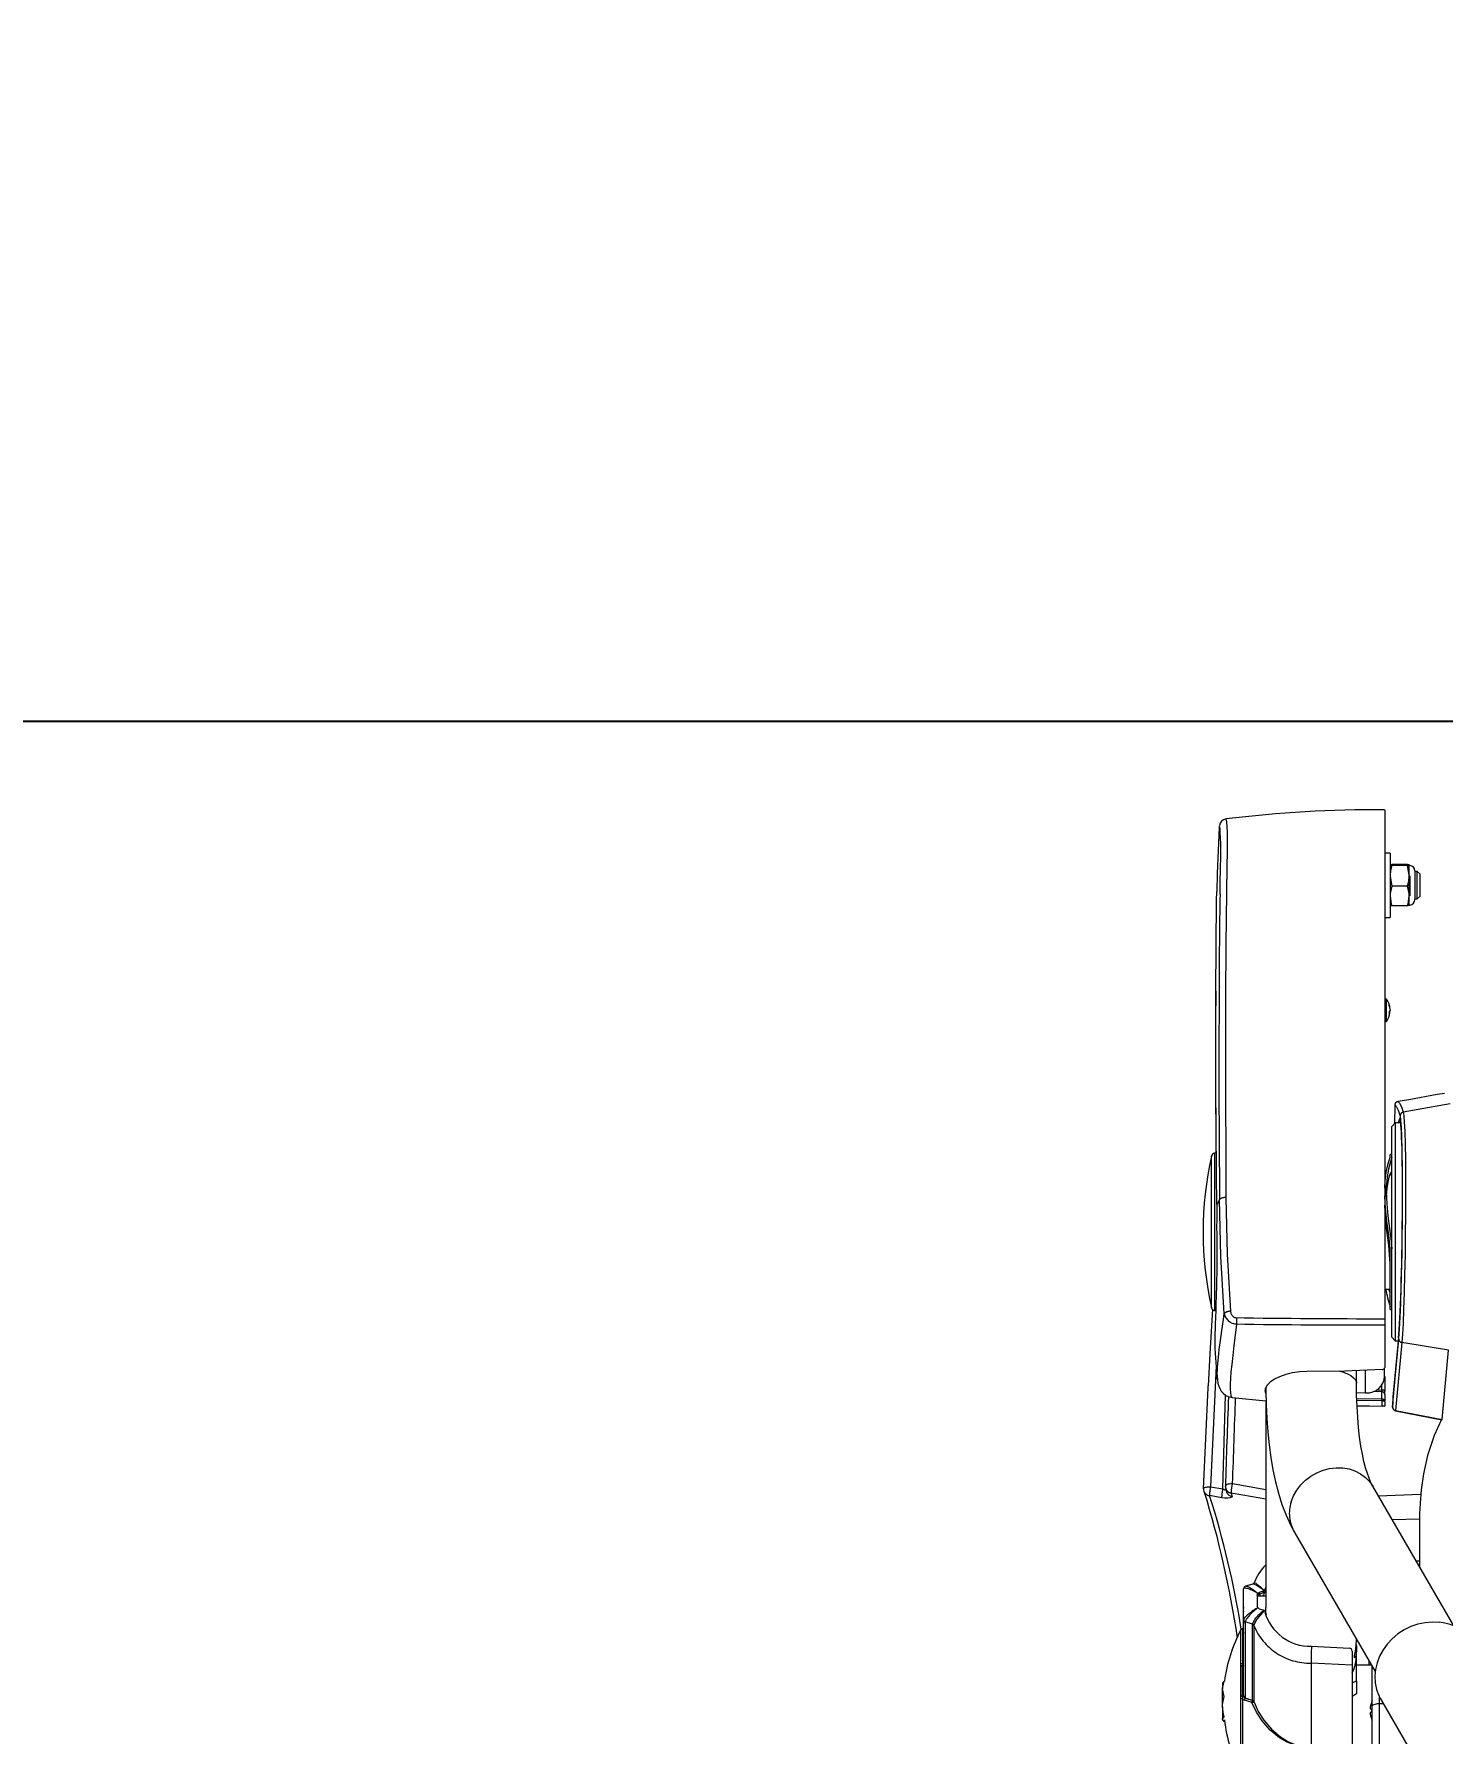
# Model space of a CAD drawing. Extents: x -32840 to 422982, y 280745 to 888746.
# Drawn here: x 82115 to 82600, y 817463 to 818047 of the extents above; entities that cross this region are included whole.
import ezdxf

# ---------------------------------------------------------------- set-up
doc = ezdxf.new("R2010")
doc.units = 0
doc.header["$LTSCALE"] = 1000
doc.header["$PDMODE"] = 3
doc.linetypes.add('HIDDEN', pattern=[0.375, 0.25, -0.125])
doc.linetypes.add('PHANTOM', pattern=[0.5, 0.25, -0.05, 0.05, -0.05, 0.05, -0.05])
doc.layers.get('Defpoints').update_dxf_attribs({"linetype": 'HIDDEN'})
doc.layers.add('a-dim', color=3, linetype='Continuous')
doc.layers.add('A-FUR', color=33, linetype='Continuous', plot=False, transparency=0.5)
doc.styles.add('ROMANS', font='romans.shx', dxfattribs={"width": 0.8})
doc.dimstyles.new('dim-1', dxfattribs={"dimscale": 100, "dimtxt": 2.25, "dimasz": 1, "dimexe": 1, "dimexo": 1, "dimgap": 0.5, "dimtad": 1, "dimdec": 0, "dimzin": 3, "dimdsep": 46, "dimtxsty": 'ROMANS', "dimblk": 'ARCHTICK', "dimcen": 0.0625, "dimdle": 1, "dimclrd": 256, "dimclre": 256, "dimclrt": 6, "dimadec": 0, "dimazin": 0, "dimtfac": 1, "dimtdec": 0, "dimtix": 1, "dimtmove": 1, "dimatfit": 3, "dimfxl": 1, "dimfrac": 2, "dimtolj": 1, "dimtzin": 3, "dimarcsym": 0})

# ---------------------------------------------------------------- blocks, each defined once
blk = doc.blocks.new('_ArchTick')
at = {"color": 0, "linetype": 'ByBlock', "const_width": 0.15}
blk.add_lwpolyline([(-0.5, -0.5), (0.5, 0.5)], dxfattribs=at)
blk = doc.blocks.new('*D1335')
at = {"layer": 'a-dim', "lineweight": -2, "transparency": 16777216}
for p, q in [((78777.89, 818187.94, 0), (78777.89, 817710.76, 0)), ((87577.89, 818187.94, 0), (87577.89, 817710.76, 0)), ((78677.89, 817810.76, 0), (87677.89, 817810.76, 0))]:
    blk.add_line(p, q, dxfattribs=at)
at = {"layer": 'Defpoints', "color": 0, "transparency": 16777216}
for p in [(78777.89, 818287.94, 0), (87577.89, 818287.94, 0), (87577.89, 817810.76, 0)]:
    blk.add_point(p, dxfattribs=at)
at = {"layer": 'a-dim', "lineweight": -2, "transparency": 16777216, "xscale": 100, "yscale": 100, "zscale": 100, "rotation": 180}
blk.add_blockref('_ArchTick', (78777.89, 817810.76, 0), dxfattribs=at)
at = {"layer": 'a-dim', "lineweight": -2, "transparency": 16777216, "xscale": 100, "yscale": 100, "zscale": 100}
blk.add_blockref('_ArchTick', (87577.89, 817810.76, 0), dxfattribs=at)
at = {"layer": 'a-dim', "color": 6, "transparency": 16777216, "insert": (83177.89, 817973.26, 0), "char_height": 225, "attachment_point": 5, "style": 'ROMANS'}
blk.add_mtext('\\A1;8800', dxfattribs=at)
blk = doc.blocks.new('REC-GYM-02A')
at = {"linetype": 'Continuous', "lineweight": 15}
for p, q in [((277.133, -919.145), (277.133, -921.205)), ((277.015, -921.313), (276.054, -919.654)), ((277.407, -921.776), (277.407, -920.626)), ((277.972, -921.804), (277.972, -920.652)), ((277.14, -921.034), (277.14, -921.034)), ((279.162, -921.068), (279.171, -921.068)), ((279.164, -921.004), (279.171, -921.004)), ((279.171, -921.004), (279.193, -921.036)), ((279.193, -921.03), (279.188, -921.021)), ((279.193, -921.036), (279.193, -921.03)), ((279.193, -921.206), (279.193, -921.036)), ((277.133, -921.205), (277.133, -921.765)), ((277.14, -921.129), (277.16, -921.127)), ((277.16, -921.175), (277.14, -921.173)), ((277.14, -921.268), (277.14, -921.268)), ((277.347, -921.385), (277.407, -921.345)), ((279.162, -921.344), (279.171, -921.344)), ((279.171, -921.344), (279.193, -921.45)), ((279.193, -921.206), (279.193, -921.45)), ((277.347, -921.558), (277.347, -921.385)), ((277.347, -921.558), (277.407, -921.532)), ((277.347, -921.558), (277.347, -921.925)), ((278.901, -921.353), (278.901, -922.4)), ((279.162, -921.556), (279.171, -921.556)), ((279.171, -921.556), (279.185, -921.536)), ((279.188, -921.538), (279.193, -921.53)), ((279.193, -921.53), (279.193, -921.45)), ((278.205, -923.613), (277.09, -921.69)), ((277.142, -921.779), (277.347, -921.779)), ((277.407, -921.972), (277.407, -921.776)), ((277.347, -921.925), (277.347, -922.014)), ((277.967, -922.037), (277.445, -922.011)), ((277.347, -922.122), (277.347, -922.133)), ((278.901, -922.267), (278.909, -922.267)), ((278.909, -922.273), (278.901, -922.274)), ((278.901, -922.281), (278.915, -922.281)), ((278.909, -922.273), (278.908, -922.267)), ((276.009, -922.317), (277.124, -924.241)), ((278.901, -922.4), (278.901, -922.826)), ((278.901, -922.481), (278.909, -922.48)), ((278.909, -922.486), (278.901, -922.487)), ((278.908, -922.318), (278.909, -922.318)), ((278.909, -922.486), (278.908, -922.48)), ((278.597, -925.416), (278.597, -922.569)), ((278.597, -922.728), (278.687, -922.729)), ((278.617, -922.528), (278.618, -922.529)), ((278.686, -922.555), (278.634, -922.539)), ((278.713, -922.742), (278.713, -922.591)), ((278.908, -922.531), (278.909, -922.532)), ((278.608, -922.802), (278.597, -922.839)), ((278.597, -922.858), (278.608, -922.821)), ((278.618, -922.804), (278.617, -922.805)), ((278.634, -922.794), (278.686, -922.778)), ((278.688, -922.757), (278.635, -922.773)), ((278.772, -922.894), (278.874, -922.863)), ((279.148, -924.212), (279.136, -924.168)), ((279.136, -924.168), (279.137, -924.171)), ((276.81, -925.278), (276.171, -925.156)), ((276.767, -926.289), (276.847, -925.471)), ((276.847, -925.471), (276.847, -925.467)), ((276.849, -925.397), (276.85, -925.328)), ((276.849, -925.397), (276.849, -925.397)), ((276.85, -925.328), (276.85, -925.328)), ((277.34, -925.349), (276.959, -925.342)), ((276.959, -925.343), (276.959, -925.343)), ((276.959, -925.403), (276.959, -925.343)), ((276.959, -925.403), (276.959, -925.404)), ((276.959, -925.404), (276.959, -925.403)), ((276.959, -925.503), (276.959, -925.417)), ((276.959, -925.503), (276.959, -925.551)), ((276.959, -925.746), (276.959, -925.551)), ((277.341, -925.352), (276.996, -925.345)), ((277.344, -925.45), (276.999, -925.443)), ((277.346, -925.531), (277.222, -925.526)), ((279.057, -925.461), (278.593, -925.416)), ((279.057, -925.462), (279.055, -925.461)), ((276.963, -925.754), (276.963, -925.752)), ((276.963, -925.754), (276.963, -925.863)), ((277.347, -925.659), (277.347, -925.834)), ((278.597, -925.591), (278.6, -925.595)), ((279.261, -925.709), (279.261, -925.712)), ((276.959, -926.461), (276.959, -925.873)), ((276.813, -926.242), (276.772, -926.242)), ((276.863, -926.292), (276.813, -926.242)), ((276.813, -929.242), (276.813, -926.242)), ((276.767, -926.289), (276.767, -926.284)), ((276.863, -926.292), (276.863, -929.192)), ((276.959, -926.547), (276.959, -926.461)), ((276.885, -926.676), (276.863, -926.676)), ((276.885, -926.676), (276.885, -927.509)), ((276.959, -933.045), (276.959, -926.547)), ((279.302, -926.66), (279.285, -926.657)), ((276.885, -926.951), (276.887, -926.955)), ((276.959, -926.955), (276.885, -926.955)), ((276.863, -928.529), (276.887, -928.529)), ((276.885, -928.534), (276.885, -928.529)), ((276.943, -928.529), (276.959, -928.529)), ((276.863, -928.808), (276.885, -928.808)), ((276.885, -928.77), (276.885, -928.808)), ((279.278, -928.829), (279.302, -928.825)), ((276.738, -929.242), (276.813, -929.242)), ((276.813, -929.242), (276.863, -929.192)), ((276.82, -929.487), (276.822, -929.234)), ((276.82, -929.487), (276.82, -929.487)), ((276.959, -930.64), (276.933, -930.64)), ((276.933, -930.64), (276.933, -930.946)), ((276.886, -930.765), (276.895, -930.765)), ((276.899, -930.849), (276.886, -930.796)), ((276.899, -930.757), (276.899, -930.73)), ((276.933, -930.946), (276.959, -930.946)), ((276.959, -932.072), (276.885, -932.072)), ((276.885, -932.346), (276.885, -932.072)), ((276.51, -932.327), (276.472, -932.365)), ((276.545, -932.327), (276.51, -932.327)), ((276.51, -932.327), (276.51, -932.702)), ((276.545, -932.712), (276.545, -932.317)), ((276.62, -932.238), (276.62, -932.366)), ((276.645, -932.23), (276.86, -932.23)), ((276.472, -932.365), (276.472, -932.665)), ((276.62, -932.366), (276.62, -932.645)), ((276.645, -932.502), (276.86, -932.502)), ((276.885, -932.958), (276.885, -932.346)), ((276.472, -932.665), (276.51, -932.702)), ((276.51, -932.702), (276.545, -932.702)), ((276.62, -932.645), (276.62, -932.794)), ((276.645, -932.787), (276.86, -932.787)), ((276.645, -932.8), (276.86, -932.8)), ((276.885, -932.958), (276.959, -932.958)), ((276.959, -933.554), (276.959, -933.045))]:
    blk.add_line(p, q, dxfattribs=at)
at = {"linetype": 'PHANTOM', "lineweight": 0}
for p, q in [((277.037, -921.25), (277.037, -919.507)), ((278.915, -921.313), (278.915, -920.279)), ((278.94, -920.295), (278.94, -921.312)), ((277.037, -921.25), (276.98, -921.251)), ((277.037, -921.353), (277.037, -921.25)), ((278.76, -922.324), (278.76, -921.273)), ((278.779, -921.29), (278.779, -922.341)), ((278.88, -922.373), (278.88, -921.322)), ((278.921, -921.351), (278.915, -921.313)), ((278.921, -921.765), (278.921, -921.351)), ((278.939, -921.35), (278.939, -921.758)), ((277.174, -921.779), (277.174, -921.835)), ((277.407, -921.776), (277.972, -921.804)), ((278.901, -921.808), (278.915, -921.798)), ((278.915, -921.798), (278.921, -921.765)), ((278.915, -922.281), (278.915, -921.798)), ((278.94, -921.79), (278.94, -922.265)), ((278.779, -922.341), (278.88, -922.373)), ((278.68, -922.759), (278.68, -922.729)), ((278.706, -922.727), (278.706, -922.743)), ((278.608, -922.802), (278.608, -922.8)), ((278.608, -922.821), (278.608, -922.802)), ((278.686, -922.759), (278.634, -922.775)), ((278.634, -922.775), (278.634, -922.794)), ((278.686, -922.778), (278.686, -922.759)), ((276.479, -923.144), (276.488, -923.144)), ((276.528, -923.213), (276.479, -923.214)), ((276.479, -923.789), (276.855, -923.776)), ((277.048, -924.11), (276.462, -924.13)), ((279.072, -924.144), (279.059, -924.101)), ((279.203, -924.081), (279.372, -924.111)), ((279.056, -924.277), (278.597, -924.198)), ((279.187, -924.205), (279.149, -925.493)), ((279.356, -924.234), (279.187, -924.205)), ((276.17, -925.16), (276.083, -926.115)), ((276.809, -925.282), (276.17, -925.16)), ((276.724, -926.219), (276.809, -925.282)), ((276.85, -925.328), (276.765, -926.265)), ((276.767, -926.284), (276.847, -925.467)), ((276.849, -925.397), (276.85, -925.328)), ((276.996, -925.345), (276.996, -925.417)), ((276.996, -925.417), (277.343, -925.423)), ((276.999, -925.541), (277.117, -925.543)), ((277.222, -925.526), (277.222, -925.839)), ((276.999, -925.565), (276.999, -925.646)), ((276.083, -926.115), (276.724, -926.219)), ((279.302, -928.116), (279.302, -926.66)), ((279.342, -926.698), (279.342, -928.103)), ((279.302, -928.825), (279.302, -928.116)), ((279.342, -928.103), (279.342, -928.787)), ((276.767, -929.242), (276.763, -929.271)), ((276.82, -929.487), (276.822, -929.234)), ((276.06, -929.503), (276.704, -929.39)), ((276.614, -932.641), (276.614, -932.369))]:
    blk.add_line(p, q, dxfattribs=at)
at = {"linetype": 'PHANTOM', "lineweight": 0, "flags": 128}
for points in [[(277.971, -920.641), (278.007, -920.641), (278.099, -920.651), (278.188, -920.672), (278.302, -920.717), (278.406, -920.778), (278.535, -920.883), (278.646, -921.009), (278.725, -921.131), (278.787, -921.263)], [(278.76, -921.273), (278.758, -921.267), (278.699, -921.138), (278.625, -921.019), (278.518, -920.894), (278.393, -920.789), (278.292, -920.728), (278.182, -920.682), (278.096, -920.661), (278.007, -920.652), (277.972, -920.652)], [(277.133, -921.205), (277.132, -921.214), (277.126, -921.222), (277.117, -921.23), (277.105, -921.236), (277.091, -921.242), (277.074, -921.246), (277.056, -921.249), (277.037, -921.25)], [(278.787, -921.263), (278.844, -921.281), (278.888, -921.295)], [(278.915, -921.313), (278.905, -921.303), (278.888, -921.295)], [(278.94, -921.312), (278.939, -921.341), (278.939, -921.35)], [(278.901, -921.779), (278.901, -921.776), (278.902, -921.774), (278.904, -921.772), (278.906, -921.77), (278.909, -921.768), (278.913, -921.767), (278.917, -921.766), (278.921, -921.765)], [(278.939, -921.758), (278.939, -921.767), (278.94, -921.79)], [(278.617, -922.528), (278.669, -922.472), (278.717, -922.41), (278.733, -922.385), (278.753, -922.349), (278.76, -922.324), (278.76, -922.324)], [(278.758, -922.905), (278.753, -922.911), (278.733, -922.904), (278.717, -922.893), (278.669, -922.854), (278.617, -922.805)], [(278.618, -922.804), (278.676, -922.847), (278.73, -922.88), (278.749, -922.889), (278.771, -922.894), (278.772, -922.893)], [(278.635, -922.773), (278.635, -922.774), (278.634, -922.775)], [(278.247, -924.025), (278.215, -924.107), (278.17, -924.186), (278.115, -924.258), (278.049, -924.323), (277.975, -924.38), (277.894, -924.426), (277.807, -924.461), (277.718, -924.484), (277.627, -924.495), (277.537, -924.493), (277.45, -924.478), (277.368, -924.451), (277.293, -924.413), (277.225, -924.363), (277.168, -924.304), (277.124, -924.241)], [(278.597, -924.062), (278.914, -924.117), (279.072, -924.144)], [(279.059, -924.101), (279.064, -924.088), (279.084, -924.079), (279.119, -924.075), (279.163, -924.076), (279.203, -924.081)], [(279.153, -924.243), (279.152, -924.247), (279.147, -924.254), (279.139, -924.261), (279.127, -924.267), (279.112, -924.272), (279.095, -924.275), (279.076, -924.277), (279.056, -924.277)], [(279.187, -924.205), (279.174, -924.199), (279.16, -924.193), (279.148, -924.191), (279.141, -924.192), (279.14, -924.195)], [(279.278, -925.896), (279.294, -925.603), (279.356, -924.234)], [(279.453, -924.208), (279.452, -924.211), (279.448, -924.217), (279.44, -924.222), (279.428, -924.227), (279.413, -924.23), (279.396, -924.233), (279.377, -924.234), (279.356, -924.234)], [(276.171, -925.156), (276.171, -925.157), (276.17, -925.16)], [(276.81, -925.278), (276.809, -925.279), (276.809, -925.282)], [(276.959, -925.403), (276.96, -925.406), (276.962, -925.408), (276.965, -925.41), (276.97, -925.412), (276.975, -925.414), (276.982, -925.416), (276.989, -925.416), (276.996, -925.417)], [(276.959, -925.551), (276.96, -925.554), (276.962, -925.556), (276.966, -925.559), (276.971, -925.561), (276.977, -925.563), (276.984, -925.564), (276.991, -925.565), (276.999, -925.565)], [(276.999, -925.443), (276.999, -925.451), (276.999, -925.471), (276.999, -925.501), (276.999, -925.541)], [(278.997, -926.474), (279.017, -926.321), (279.035, -926.178), (279.051, -926.042), (279.065, -925.918), (279.075, -925.817), (279.081, -925.726), (279.085, -925.647), (279.086, -925.581), (279.083, -925.528), (279.076, -925.49), (279.066, -925.467), (279.057, -925.462)], [(277.077, -925.567), (276.999, -925.565), (276.999, -925.565), (276.999, -925.565)], [(277.583, -925.827), (277.542, -925.815), (277.479, -925.791), (277.427, -925.764), (277.388, -925.735), (277.361, -925.704), (277.349, -925.672), (277.347, -925.659)], [(278.597, -925.579), (278.598, -925.58), (278.602, -925.592)], [(279.261, -925.712), (279.263, -925.724), (279.264, -925.752), (279.26, -925.885), (279.253, -925.97), (279.242, -926.067), (279.236, -926.124), (279.22, -926.248), (279.2, -926.386), (279.179, -926.537), (279.167, -926.617)], [(276.704, -929.39), (276.701, -929.376), (276.695, -929.329), (276.69, -929.259), (276.683, -929.125), (276.678, -928.952), (276.674, -928.744), (276.672, -928.509), (276.672, -928.251), (276.673, -927.98), (276.675, -927.702), (276.679, -927.425), (276.685, -927.157), (276.691, -926.906), (276.699, -926.679), (276.707, -926.481), (276.716, -926.334), (276.724, -926.219)], [(279.145, -928.216), (279.126, -927.435), (279.08, -926.649)], [(279.167, -926.617), (279.213, -927.403), (279.232, -928.186)], [(279.145, -933.426), (279.141, -933.416), (279.137, -933.381), (279.133, -933.321), (279.129, -933.241), (279.127, -933.139), (279.127, -933.058), (279.129, -932.968), (279.132, -932.783), (279.138, -932.41), (279.146, -931.697), (279.15, -930.977), (279.152, -930.249), (279.151, -929.513), (279.148, -928.867), (279.145, -928.216)], [(276.779, -929.535), (276.753, -929.513), (276.728, -929.464), (276.704, -929.39)], [(276.614, -932.369), (276.617, -932.369), (276.619, -932.368), (276.62, -932.367), (276.62, -932.366)], [(279.226, -932.392), (279.223, -932.554), (279.219, -932.739), (279.216, -932.917), (279.216, -933.08), (279.218, -933.169), (279.222, -933.241), (279.226, -933.292), (279.231, -933.323), (279.234, -933.333), (279.236, -933.324)], [(276.614, -932.641), (276.617, -932.642), (276.619, -932.642), (276.62, -932.643), (276.62, -932.645)]]:
    blk.add_lwpolyline(points, dxfattribs=at)
at = {"linetype": 'Continuous', "lineweight": 15, "flags": 128}
for points in [[(279.193, -921.036), (279.193, -921.038), (279.171, -921.068)], [(279.171, -921.068), (279.179, -921.097), (279.193, -921.206)], [(276.206, -922.367), (276.304, -922.371), (276.403, -922.362), (276.502, -922.341), (276.598, -922.308), (276.69, -922.262), (276.776, -922.207), (276.854, -922.141), (276.923, -922.068), (276.982, -921.987), (277.029, -921.9), (277.064, -921.81), (277.086, -921.717), (277.095, -921.624), (277.09, -921.532), (277.071, -921.443), (277.04, -921.359), (277.015, -921.313)], [(279.193, -921.206), (279.192, -921.238), (279.171, -921.344)], [(279.193, -921.45), (279.193, -921.457), (279.171, -921.556)], [(277.35, -922.064), (277.348, -922.041), (277.348, -921.982), (277.354, -921.933), (277.363, -921.897), (277.372, -921.879), (277.376, -921.883), (277.374, -921.906), (277.367, -921.946), (277.358, -922), (277.35, -922.064), (277.347, -922.122), (277.347, -922.122)], [(278.588, -922.465), (278.593, -922.497), (278.597, -922.569)], [(278.608, -922.512), (278.613, -922.524), (278.617, -922.528)], [(278.618, -922.529), (278.628, -922.536), (278.634, -922.539)], [(278.686, -922.555), (278.697, -922.561), (278.706, -922.569)], [(278.706, -922.569), (278.711, -922.58), (278.713, -922.591)], [(278.713, -922.742), (278.711, -922.754), (278.706, -922.764)], [(278.617, -922.805), (278.61, -922.816), (278.608, -922.821)], [(278.634, -922.794), (278.623, -922.8), (278.618, -922.804)], [(278.706, -922.764), (278.696, -922.773), (278.686, -922.778)], [(278.76, -922.906), (278.767, -922.897), (278.773, -922.895)], [(276.179, -925.161), (276.276, -924.941), (276.37, -924.663), (276.427, -924.412), (276.457, -924.192), (276.471, -924.008), (276.478, -923.86), (276.481, -923.712), (276.481, -923.467), (276.479, -923.208), (276.479, -923.128)], [(278.597, -925.591), (278.597, -925.556), (278.592, -925.364), (278.583, -925.175), (278.569, -924.991), (278.55, -924.812), (278.526, -924.637), (278.497, -924.467), (278.463, -924.303), (278.422, -924.144), (278.373, -923.99), (278.317, -923.841), (278.251, -923.698), (278.205, -923.613)], [(277.124, -924.241), (277.135, -924.26), (277.154, -924.3), (277.175, -924.351), (277.198, -924.415), (277.221, -924.492), (277.244, -924.581), (277.266, -924.681), (277.286, -924.793), (277.304, -924.916), (277.319, -925.048), (277.331, -925.189), (277.34, -925.338), (277.346, -925.495), (277.347, -925.659)], [(279.452, -924.205), (279.389, -925.596), (279.387, -925.621)], [(279.448, -924.172), (279.447, -924.172), (279.447, -924.17)], [(278.024, -925.819), (278.129, -925.814), (278.229, -925.8), (278.322, -925.778), (278.405, -925.748), (278.477, -925.713), (278.535, -925.674), (278.577, -925.633), (278.602, -925.592), (278.609, -925.554), (278.598, -925.519), (278.596, -925.517)], [(279.261, -925.712), (279.254, -925.657), (279.243, -925.617), (279.229, -925.584), (279.21, -925.551), (279.183, -925.52), (279.148, -925.492), (279.105, -925.471), (279.056, -925.46)], [(279.297, -926.135), (279.277, -925.882), (279.261, -925.709)], [(279.331, -926.678), (279.366, -926.062), (279.388, -925.625)], [(276.996, -925.848), (276.983, -925.85), (276.973, -925.854), (276.965, -925.861), (276.96, -925.869), (276.959, -925.873)], [(276.996, -925.848), (277.51, -925.827), (278.024, -925.819)], [(279.274, -927.809), (279.272, -927.705), (279.27, -927.601), (279.269, -927.493), (279.269, -927.382), (279.27, -927.282), (279.271, -927.18), (279.273, -927.077), (279.275, -926.975), (279.278, -926.891), (279.283, -926.726), (279.285, -926.646), (279.288, -926.581), (279.292, -926.456), (279.294, -926.399), (279.296, -926.35), (279.298, -926.264), (279.299, -926.227), (279.299, -926.193), (279.299, -926.145), (279.298, -926.135)], [(276.91, -926.955), (276.908, -926.951), (276.895, -926.921)], [(276.885, -927.306), (276.892, -927.428), (276.904, -927.558), (276.922, -927.693), (276.94, -927.829), (276.95, -927.966), (276.958, -928.096), (276.959, -928.111)], [(276.941, -928.294), (276.93, -928.127), (276.918, -927.963), (276.893, -927.789), (276.874, -927.651), (276.863, -927.51)], [(276.885, -927.509), (276.901, -927.697), (276.931, -927.892), (276.948, -928.062), (276.959, -928.23), (276.959, -928.234)], [(279.268, -928.118), (279.271, -927.909), (279.274, -927.809)], [(276.863, -928.77), (276.879, -928.705), (276.908, -928.609), (276.926, -928.496), (276.937, -928.358), (276.941, -928.294)], [(276.866, -928.569), (276.87, -928.567), (276.882, -928.54), (276.901, -928.494), (276.918, -928.425), (276.929, -928.338), (276.937, -928.232), (276.937, -928.231)], [(276.959, -928.347), (276.952, -928.446), (276.939, -928.565), (276.914, -928.664), (276.896, -928.725), (276.885, -928.77)], [(279.277, -928.454), (279.278, -928.453), (279.277, -928.418)], [(276.136, -929.649), (276.235, -929.632), (276.629, -929.562), (276.779, -929.535)], [(276.889, -930.765), (276.888, -930.774), (276.886, -930.788)], [(276.645, -932.23), (276.636, -932.26), (276.62, -932.366)], [(276.62, -932.236), (276.621, -932.236), (276.645, -932.23)], [(276.885, -932.366), (276.87, -932.26), (276.86, -932.23)], [(276.86, -932.23), (276.879, -932.233), (276.885, -932.236)], [(276.62, -932.366), (276.622, -932.4), (276.645, -932.502)], [(276.645, -932.502), (276.627, -932.572), (276.62, -932.645)], [(276.86, -932.502), (276.884, -932.4), (276.885, -932.366)], [(276.885, -932.645), (276.885, -932.634), (276.86, -932.502)], [(279.237, -933.31), (279.264, -932.675), (279.272, -932.428)], [(276.62, -932.645), (276.621, -932.655), (276.645, -932.787)], [(276.645, -932.787), (276.627, -932.79), (276.62, -932.794)], [(276.62, -932.794), (276.621, -932.794), (276.645, -932.8)], [(276.86, -932.787), (276.879, -932.717), (276.885, -932.645)], [(276.885, -932.794), (276.885, -932.793), (276.86, -932.787)], [(276.86, -932.8), (276.879, -932.797), (276.885, -932.794)], [(279.145, -933.426), (279.145, -933.427), (279.145, -933.426)], [(279.236, -933.324), (279.237, -933.32), (279.237, -933.31)]]:
    blk.add_lwpolyline(points, dxfattribs=at)
at = {"linetype": 'Continuous', "lineweight": 15}
for centre, radius, start, end in [((277.057, -921.28), 2.125, 6.9303, 27.6101), ((276.84, -921.151), 0.322, 21.3289, 24.4283), ((276.838, -921.151), 0.323, 4.2341, 21.1751), ((276.84, -921.151), 0.322, 335.5717, 338.6711), ((276.748, -921.151), 0.392, 356.745, 3.255), ((276.838, -921.151), 0.323, 338.8249, 355.7659), ((277.057, -921.28), 2.125, 332.3899, 352.5422), ((277.924, -921.926), 0.577, 153.6416, 179.979), ((277.926, -921.926), 0.579, 153.6846, 179.9356), ((254.113, -921.441), 23.862, 358.5688, 359.1286), ((277.446, -921.972), 0.0394, 179.9944, 267.8933), ((277.981, -922.692), 0.655, 15.9717, 91.1619), ((276.257, -921.737), 0.633, 211.2823, 265.3561), ((278.887, -922.258), 0.0264, 297.7894, 325.9176), ((278.612, -922.289), 0.298, 4.339, 14.227), ((278.894, -922.278), 0.0194, 36.6458, 68.4151), ((278.913, -922.251), 0.03, 273, 332.3899), ((292.595, -920.134), 13.758, 188.4445, 197.0606), ((278.89, -922.323), 0.022, 31.8828, 62.2102), ((278.609, -922.289), 0.301, 345.8436, 355.6575), ((278.612, -922.296), 0.298, 345.773, 355.661), ((278.612, -922.502), 0.298, 4.339, 14.227), ((278.894, -922.491), 0.0194, 36.6458, 68.4151), ((278.89, -922.475), 0.022, 297.7898, 328.1172), ((275.097, -896.419), 26.554, 277.7719, 277.8107), ((278.678, -922.723), 0.0354, 288.3257, 0.1872), ((278.89, -922.537), 0.022, 31.8828, 62.2102), ((278.609, -922.502), 0.301, 345.8436, 355.6575), ((278.612, -922.509), 0.298, 345.773, 355.661), ((278.055, -922.637), 0.753, 316.0574, 339.1514), ((278.647, -922.812), 0.04, 107.3018, 163.8669), ((278.864, -922.827), 0.0366, 280.17, 1.6406), ((279.053, -924.239), 0.1, 358.2095, 16.0021), ((279.353, -924.204), 0.1, 357.6596, 18.6899), ((276.8, -925.328), 0.05, 359.3486, 79.1561), ((276.998, -924.926), 0.419, 264.4984, 269.678), ((276.999, -925.403), 0.04, 180.0054, 269.333), ((274.167, -927.531), 2.839, 11.6885, 16.7422), ((279.293, -926.709), 0.05, 12.8412, 80), ((274.761, -927.742), 4.698, 347.1588, 12.8412), ((284.391, -928.12), 5.123, 179.9778, 183.3311), ((120.323, -930.372), 158.966, 359.25891, 0.70442), ((78.483, -930.171), 200.804, 359.74681, 0.3831), ((279.293, -928.775), 0.05, 280, 347.1588), ((276.77, -929.486), 0.05, 280.0205, 359.5477), ((277.145, -930.791), 0.26, 144.4154, 174.4309), ((276.971, -930.776), 0.0856, 147.5453, 173.1401), ((277.028, -930.82), 0.144, 153.9015, 170.5208), ((277.015, -930.815), 0.129, 182.6953, 205.2989), ((277.145, -930.794), 0.26, 187.517, 215.5846), ((277.025, -930.86), 0.126, 174.8759, 184.3374), ((211.655, -931.176), 67.582, 358.96892, 0.11168), ((276.62, -932.317), 0.075, 94.946, 180), ((276.614, -932.236), 0.00678, 274.7278, 359.9766), ((276.62, -932.712), 0.075, 180, 265.1131), ((276.614, -932.794), 0.00678, 0.0234, 85.2722), ((277.056, -916.346), 17.208, 269.679, 276.974), ((279.134, -933.322), 0.102, 278.5237, 351.0361)]:
    blk.add_arc(centre, radius, start, end, dxfattribs=at)
at = {"linetype": 'PHANTOM', "lineweight": 0}
for centre, radius, start, end in [((280.286, -925.372), 4.374, 110.0449, 110.4146), ((278.787, -921.261), 0.0295, 202.2347, 253.2009), ((279.064, -921.358), 0.293, 161.0305, 166.5025), ((279.122, -921.376), 0.248, 160.9043, 167.5707), ((278.868, -921.352), 0.0322, 358.4329, 68.0224), ((278.917, -920.803), 0.509, 269.7165, 272.6189), ((278.917, -921.424), 0.0732, 86.1646, 104.0693), ((278.92, -921.17), 0.181, 270.532, 276.1627), ((277.983, -922.647), 0.843, 22.5123, 90.7765), ((278.916, -921.759), 0.0391, 267.9081, 308.1183), ((278.918, -921.731), 0.0343, 275.7233, 307.9549), ((291.566, -920.246), 12.795, 189.1175, 197.5836), ((278.428, -922.195), 0.383, 299.6386, 337.616), ((278.787, -922.313), 0.0295, 202.2347, 253.2009), ((278.872, -922.401), 0.0289, 0.8451, 73.7061), ((278.675, -922.722), 0.0386, 286.2939, 359.1549), ((278.646, -922.813), 0.0391, 106.6502, 164.5571), ((277.763, -923.865), 0.509, 341.7127, 29.593), ((278.519, -924.142), 0.554, 345.836, 359.7565), ((279.046, -924.194), 0.0946, 16.4172, 81.8273), ((279.057, -924.239), 0.0955, 16.2759, 81.2677), ((278.539, -924.056), 0.666, 347.0556, 357.7875), ((278.707, -924.085), 0.666, 347.0616, 357.7828), ((279.36, -924.203), 0.0933, 20.6741, 82.5341), ((276.802, -925.33), 0.0484, 2.3914, 82.0899), ((276.998, -925.502), 0.0393, 181.4345, 270.7471), ((277.066, -925.424), 0.0706, 174.1115, 195.6164), ((278.577, -925.553), 1.578, 179.5803, 180.4463), ((276.717, -926.267), 0.0484, 2.3914, 82.0899), ((277.094, -1065.522), 139.061, 89.20948, 90.05552), ((278.993, -926.654), 0.18, 11.9506, 88.7632), ((278.184, -926.517), 0.814, 356.883, 3.0771), ((277.086, -1052.124), 125.577, 89.11733, 90.05793), ((278.993, -926.647), 0.0871, 358.4911, 78.9227), ((279.083, -926.515), 0.135, 268.7895, 310.9654), ((278.297, -927.643), 1.081, 329.884, 333.9396), ((279.156, -928.096), 0.12, 264.5495, 311.9469), ((83.23, -930.03), 196.011, 359.70358, 0.53915), ((276.714, -929.271), 0.0486, 359.9014, 36.395), ((276.695, -929.341), 0.05, 280.0026, 358.9448), ((276.77, -929.486), 0.05, 280.0602, 359.3316)]:
    blk.add_arc(centre, radius, start, end, dxfattribs=at)
for centre, major_axis, ratio, start_param, end_param in [((279.235, -921.15), (-3.119, 0.979), 0.083085, 1.44997, 1.482654), ((278.713, -922.51), (-0.165, -0.144), 0.186124, 1.409565, 2.980361), ((278.713, -922.51), (-0.186, -0.116), 0.208543, 1.441807, 3.012603), ((278.753, -922.778), (-0.0676, 0.0197), 0.155289, 6.047583, 6.328538), ((278.713, -922.716), (-0.186, 0.116), 0.208543, 1.699786, 3.270582), ((278.713, -922.716), (-0.165, 0.144), 0.186124, 1.732028, 2.991617), ((249.243, -921.49), (1.357, 72.742), 0.410618, 4.665491, 4.681717), ((276.769, -927.746), (0.018, 1.605), 0.033015, 0.395639, 3.029831), ((276.769, -927.743), (0.018, 1.562), 0.033014, 3.062852, 3.351383), ((277.096, -906.07), (0.267, 23.418), 0.033015, 3.029831, 3.129521)]:
    blk.add_ellipse(centre, major_axis=major_axis, ratio=ratio, start_param=start_param, end_param=end_param, dxfattribs=at)
at = {"linetype": 'Continuous', "lineweight": 15}
for centre, major_axis, ratio, start_param, end_param in [((277.972, -922.411), (-0.742, 0.045), 0.958405, 2.627245, 2.743951), ((278.713, -922.51), (-0.186, -0.137), 0.188046, 1.392533, 1.433288), ((279.366, -922.494), (-0.725, -0.227), 0.084064, 0.397845, 0.422371), ((278.713, -922.716), (-0.186, 0.137), 0.188046, 1.667551, 1.708305), ((278.713, -922.716), (-0.165, 0.144), 0.186124, 2.991617, 3.027806), ((249.239, -921.452), (1.363, 72.742), 0.41199, 4.664812, 4.681779), ((276.847, -925.397), (0.0009, 0.075), 0.033014, 3.508463, 4.71274), ((277.222, -925.769), (-0.242, 0.1), 0.916543, 5.075331, 6.646127), ((276.769, -927.743), (0.018, 1.562), 0.033014, 0.36687, 3.062852)]:
    blk.add_ellipse(centre, major_axis=major_axis, ratio=ratio, start_param=start_param, end_param=end_param, dxfattribs=at)

msp = doc.modelspace()

# ---------------------------------------------------------------- block references
at = {"layer": 'A-FUR', "ltscale": 50, "xscale": 25, "yscale": 25, "zscale": 25, "rotation": 179.9999999999999}
msp.add_blockref('REC-GYM-02A', (89503.96, 794441.47, 0), dxfattribs=at)

# ---------------------------------------------------------------- dimensions: what is measured, and where the dimension line sits
at = {"layer": 'a-dim'}
dim = msp.add_linear_dim(base=(87577.89, 817810.76, 0), p1=(78777.89, 818287.94, 0), p2=(87577.89, 818287.94, 0), dimstyle='dim-1', dxfattribs=at)
dim.commit()
dim.dimension.update_dxf_attribs({"geometry": '*D1335', "text_midpoint": (83177.89, 817973.26, 0)})

doc.saveas('drawing.dxf')
